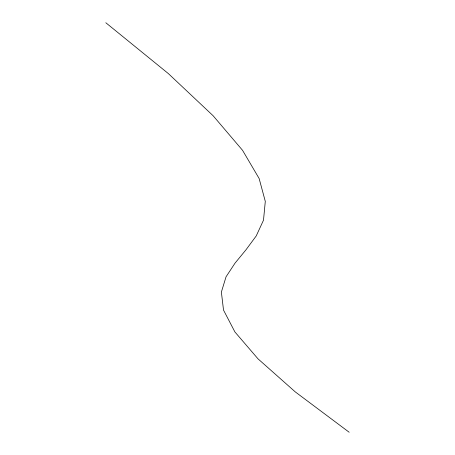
<?xml version="1.0" encoding="UTF-8"?>
<svg xmlns="http://www.w3.org/2000/svg" width="455" height="455" viewBox="0 0 455 455"><rect width="100%" height="100%" fill="white"/><g stroke="black" fill="none" stroke-linecap="round" stroke-linejoin="round"><path stroke-width="0.68" d="M349.178 432.25L295.278 391.897L258.008 358.841L234.905 331.951L223.513 310.077L221.38 292.076L226.044 276.805L235.042 263.115L245.927 249.875L256.233 235.935L263.508 220.152L265.293 201.383L259.128 178.491L242.555 150.321L213.116 115.735L168.356 73.591L105.822 22.75"/></g></svg>
